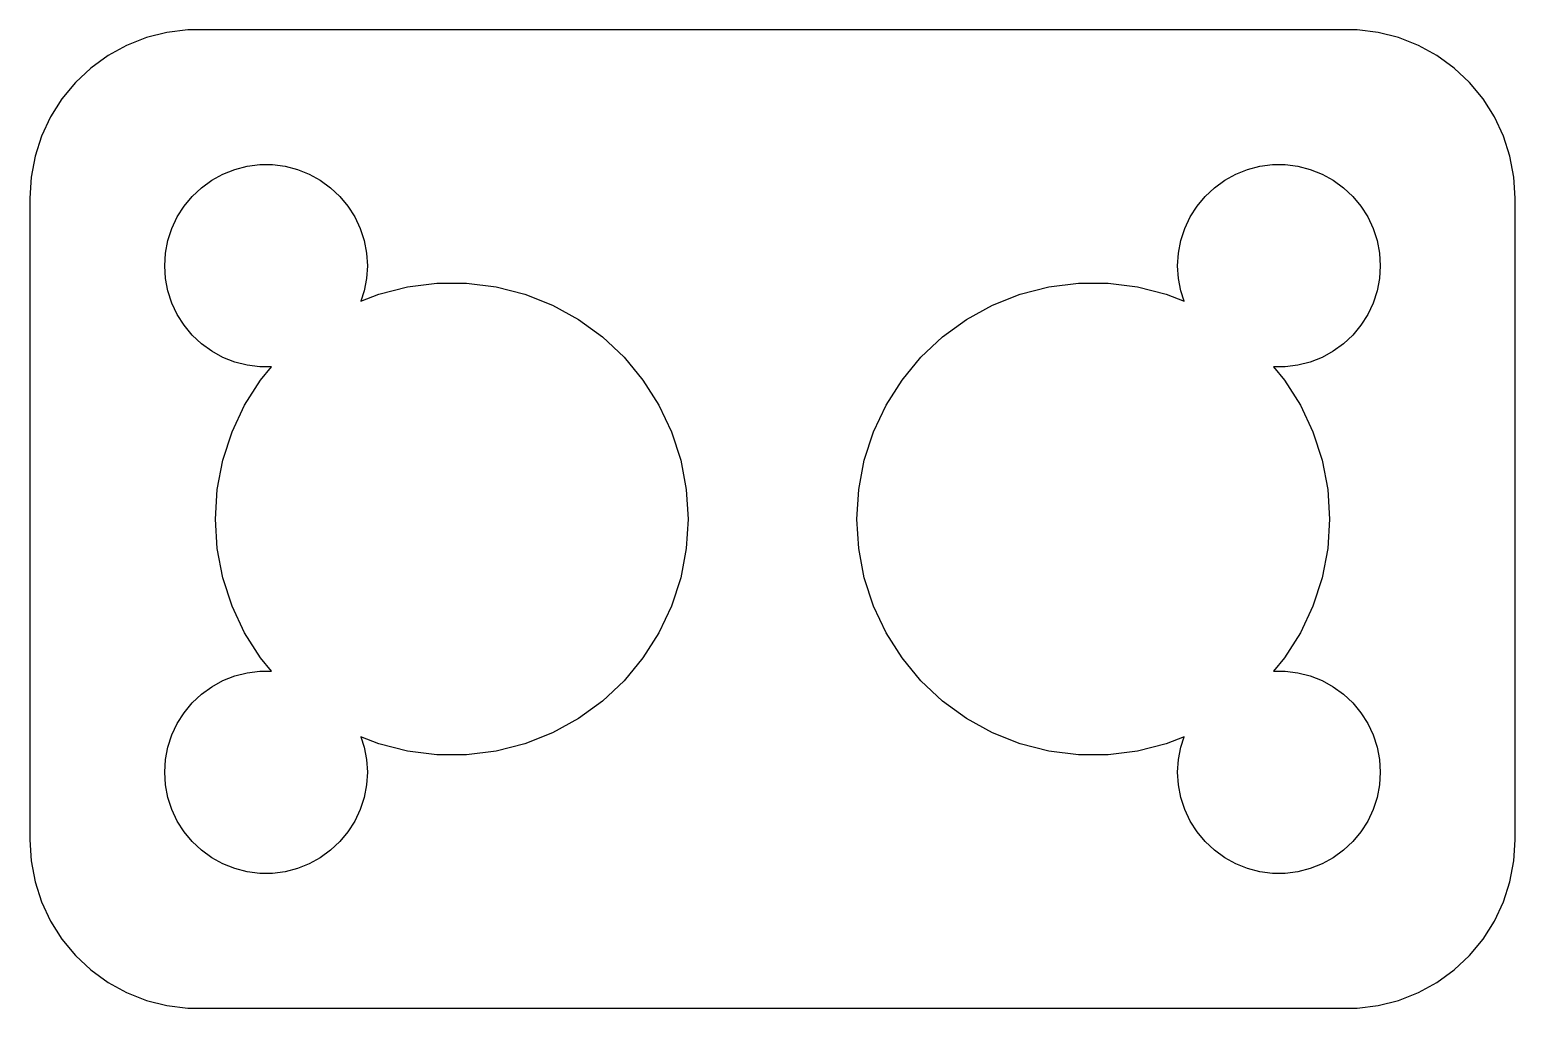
# Model space of a CAD drawing. Header units: metres. Extents: x -22 to 22, y -14.5 to 14.5.
import ezdxf

# ---------------------------------------------------------------- set-up
doc = ezdxf.new("R2010")
doc.units = ezdxf.units.M

msp = doc.modelspace()

# ---------------------------------------------------------------- linework, layer by layer
for p, q in [((-18.5451, 14.2553), (-19.1289, 14.0241)), ((-17.9369, 14.4114), (-18.5451, 14.2553)), ((-17.3139, 14.4901), (-17.9369, 14.4114)), ((17.3139, 14.4901), (-17.3139, 14.4901)), ((17.9369, 14.4114), (17.3139, 14.4901)), ((18.5451, 14.2553), (17.9369, 14.4114)), ((19.1289, 14.0241), (18.5451, 14.2553)), ((-19.6791, 13.7216), (-20.1871, 13.3526)), ((-19.1289, 14.0241), (-19.6791, 13.7216)), ((19.6791, 13.7216), (19.1289, 14.0241)), ((20.1871, 13.3526), (19.6791, 13.7216)), ((-20.1871, 13.3526), (-20.6448, 12.9227)), ((20.6448, 12.9227), (20.1871, 13.3526)), ((-20.6448, 12.9227), (-21.0451, 12.4389)), ((21.0451, 12.4389), (20.6448, 12.9227)), ((-21.0451, 12.4389), (-21.3815, 11.9088)), ((21.3815, 11.9088), (21.0451, 12.4389)), ((-21.3815, 11.9088), (-21.6489, 11.3406)), ((21.6489, 11.3406), (21.3815, 11.9088)), ((-21.6489, 11.3406), (-21.8429, 10.7434)), ((21.8429, 10.7434), (21.6489, 11.3406)), ((-21.8429, 10.7434), (-21.9606, 10.1267)), ((21.9606, 10.1267), (21.8429, 10.7434)), ((-21.9606, 10.1267), (-22, 9.5)), ((-16.6075, 10.033), (-16.2773, 10.2145)), ((-16.2773, 10.2145), (-15.927, 10.3532)), ((-15.927, 10.3532), (-15.5621, 10.4469)), ((-15.5621, 10.4469), (-15.1884, 10.4941)), ((-15.1884, 10.4941), (-14.8116, 10.4941)), ((-14.8116, 10.4941), (-14.4379, 10.4469)), ((-14.4379, 10.4469), (-14.0729, 10.3532)), ((-14.0729, 10.3532), (-13.7227, 10.2145)), ((-13.7227, 10.2145), (-13.3925, 10.033)), ((13.3925, 10.033), (13.7227, 10.2145)), ((13.7227, 10.2145), (14.0729, 10.3532)), ((14.0729, 10.3532), (14.4379, 10.4469)), ((14.4379, 10.4469), (14.8116, 10.4941)), ((14.8116, 10.4941), (15.1884, 10.4941)), ((15.1884, 10.4941), (15.5621, 10.4469)), ((15.5621, 10.4469), (15.927, 10.3532)), ((15.927, 10.3532), (16.2773, 10.2145)), ((16.2773, 10.2145), (16.6075, 10.033)), ((22, 9.5), (21.9606, 10.1267)), ((-17.1869, 9.55363), (-16.9123, 9.81154)), ((-16.9123, 9.81154), (-16.6075, 10.033)), ((-13.3925, 10.033), (-13.0877, 9.81154)), ((-13.0877, 9.81154), (-12.8131, 9.55363)), ((12.8131, 9.55363), (13.0877, 9.81154)), ((13.0877, 9.81154), (13.3925, 10.033)), ((16.6075, 10.033), (16.9123, 9.81154)), ((16.9123, 9.81154), (17.1869, 9.55363)), ((-22, 9.5), (-22, -9.5)), ((-17.6289, 8.94525), (-17.427, 9.26335)), ((-17.427, 9.26335), (-17.1869, 9.55363)), ((-12.8131, 9.55363), (-12.5729, 9.26335)), ((-12.5729, 9.26335), (-12.3711, 8.94525)), ((12.3711, 8.94525), (12.5729, 9.26335)), ((12.5729, 9.26335), (12.8131, 9.55363)), ((17.1869, 9.55363), (17.427, 9.26335)), ((17.427, 9.26335), (17.6289, 8.94525)), ((22, -9.5), (22, 9.5)), ((-17.7893, 8.60437), (-17.6289, 8.94525)), ((-12.3711, 8.94525), (-12.2107, 8.60437)), ((12.2107, 8.60437), (12.3711, 8.94525)), ((17.6289, 8.94525), (17.7893, 8.60437)), ((-17.9057, 8.24606), (-17.7893, 8.60437)), ((-12.2107, 8.60437), (-12.0942, 8.24606)), ((12.0942, 8.24606), (12.2107, 8.60437)), ((17.7893, 8.60437), (17.9057, 8.24606)), ((-17.9763, 7.87599), (-17.9057, 8.24606)), ((-12.0942, 8.24606), (-12.0237, 7.87599)), ((12.0237, 7.87599), (12.0942, 8.24606)), ((17.9057, 8.24606), (17.9763, 7.87599)), ((-18, 7.5), (-17.9763, 7.87599)), ((-17.9763, 7.12399), (-18, 7.5)), ((-12.0237, 7.87599), (-12, 7.5)), ((-12, 7.5), (-12.0237, 7.12399)), ((12, 7.5), (12.0237, 7.87599)), ((12.0237, 7.12399), (12, 7.5)), ((17.9763, 7.87599), (18, 7.5)), ((18, 7.5), (17.9763, 7.12399)), ((-17.9057, 6.75392), (-17.9763, 7.12399)), ((-12.0237, 7.12399), (-12.0942, 6.75392)), ((12.0942, 6.75392), (12.0237, 7.12399)), ((17.9763, 7.12399), (17.9057, 6.75392)), ((-17.7893, 6.39561), (-17.9057, 6.75392)), ((-12.0942, 6.75392), (-12.1939, 6.44724)), ((-12.1939, 6.44724), (-11.6631, 6.65739)), ((-11.6631, 6.65739), (-10.8117, 6.87601)), ((-10.8117, 6.87601), (-9.93953, 6.98618)), ((-9.93953, 6.98618), (-9.06046, 6.98618)), ((-9.06046, 6.98618), (-8.18832, 6.87601)), ((-8.18832, 6.87601), (-7.33687, 6.65739)), ((-7.33687, 6.65739), (-6.51953, 6.33379)), ((6.51953, 6.33379), (7.33687, 6.65739)), ((7.33687, 6.65739), (8.18832, 6.87601)), ((8.18832, 6.87601), (9.06046, 6.98618)), ((9.06046, 6.98618), (9.93953, 6.98618)), ((9.93953, 6.98618), (10.8117, 6.87601)), ((10.8117, 6.87601), (11.6631, 6.65739)), ((11.6631, 6.65739), (12.1939, 6.44724)), ((12.1939, 6.44724), (12.0942, 6.75392)), ((17.9057, 6.75392), (17.7893, 6.39561)), ((-17.6289, 6.05473), (-17.7893, 6.39561)), ((-6.51953, 6.33379), (-5.74921, 5.91029)), ((5.74921, 5.91029), (6.51953, 6.33379)), ((17.7893, 6.39561), (17.6289, 6.05473)), ((-17.427, 5.73663), (-17.6289, 6.05473)), ((-17.1869, 5.44635), (-17.427, 5.73663)), ((-5.74921, 5.91029), (-5.03802, 5.39359)), ((5.03802, 5.39359), (5.74921, 5.91029)), ((17.427, 5.73663), (17.1869, 5.44635)), ((17.6289, 6.05473), (17.427, 5.73663)), ((-16.9123, 5.18845), (-17.1869, 5.44635)), ((-5.03802, 5.39359), (-4.39722, 4.79182)), ((4.39722, 4.79182), (5.03802, 5.39359)), ((17.1869, 5.44635), (16.9123, 5.18845)), ((-16.6075, 4.96701), (-16.9123, 5.18845)), ((-16.2773, 4.78551), (-16.6075, 4.96701)), ((16.6075, 4.96701), (16.2773, 4.78551)), ((16.9123, 5.18845), (16.6075, 4.96701)), ((-15.927, 4.64682), (-16.2773, 4.78551)), ((-15.5621, 4.55313), (-15.927, 4.64682)), ((-15.1884, 4.50591), (-15.5621, 4.55313)), ((-14.8393, 4.50591), (-15.1884, 4.50591)), ((-15.1631, 4.11449), (-14.8393, 4.50591)), ((-4.39722, 4.79182), (-3.83687, 4.11449)), ((3.83687, 4.11449), (4.39722, 4.79182)), ((15.1884, 4.50591), (14.8393, 4.50591)), ((14.8393, 4.50591), (15.1631, 4.11449)), ((15.5621, 4.55313), (15.1884, 4.50591)), ((15.927, 4.64682), (15.5621, 4.55313)), ((16.2773, 4.78551), (15.927, 4.64682)), ((-15.6341, 3.37227), (-15.1631, 4.11449)), ((-3.83687, 4.11449), (-3.36584, 3.37227)), ((3.36584, 3.37227), (3.83687, 4.11449)), ((15.1631, 4.11449), (15.6341, 3.37227)), ((-16.0084, 2.57686), (-15.6341, 3.37227)), ((-3.36584, 3.37227), (-2.99156, 2.57686)), ((2.99156, 2.57686), (3.36584, 3.37227)), ((15.6341, 3.37227), (16.0084, 2.57686)), ((-16.2801, 1.74081), (-16.0084, 2.57686)), ((-2.99156, 2.57686), (-2.71991, 1.74081)), ((2.71991, 1.74081), (2.99156, 2.57686)), ((16.0084, 2.57686), (16.2801, 1.74081)), ((-16.4448, 0.87732), (-16.2801, 1.74081)), ((-2.71991, 1.74081), (-2.55519, 0.87732)), ((2.55519, 0.87732), (2.71991, 1.74081)), ((16.2801, 1.74081), (16.4448, 0.87732)), ((-16.5, 0), (-16.4448, 0.87732)), ((-2.55519, 0.87732), (-2.5, 0)), ((2.5, 0), (2.55519, 0.87732)), ((16.4448, 0.87732), (16.5, 0)), ((-16.4448, -0.87732), (-16.5, 0)), ((-2.5, 0), (-2.55519, -0.87732)), ((2.55519, -0.87732), (2.5, 0)), ((16.5, 0), (16.4448, -0.87732)), ((-16.2801, -1.74081), (-16.4448, -0.87732)), ((-2.55519, -0.87732), (-2.71991, -1.74081)), ((2.71991, -1.74081), (2.55519, -0.87732)), ((16.4448, -0.87732), (16.2801, -1.74081)), ((-16.0084, -2.57686), (-16.2801, -1.74081)), ((-2.71991, -1.74081), (-2.99156, -2.57686)), ((2.99156, -2.57686), (2.71991, -1.74081)), ((16.2801, -1.74081), (16.0084, -2.57686)), ((-15.6341, -3.37227), (-16.0084, -2.57686)), ((-2.99156, -2.57686), (-3.36584, -3.37227)), ((3.36584, -3.37227), (2.99156, -2.57686)), ((16.0084, -2.57686), (15.6341, -3.37227)), ((-15.1631, -4.11449), (-15.6341, -3.37227)), ((-3.36584, -3.37227), (-3.83687, -4.11449)), ((3.83687, -4.11449), (3.36584, -3.37227)), ((15.6341, -3.37227), (15.1631, -4.11449)), ((-14.8393, -4.50591), (-15.1631, -4.11449)), ((-3.83687, -4.11449), (-4.39722, -4.79182)), ((4.39722, -4.79182), (3.83687, -4.11449)), ((15.1631, -4.11449), (14.8393, -4.50591)), ((-16.6075, -4.96701), (-16.2773, -4.78551)), ((-16.2773, -4.78551), (-15.927, -4.64682)), ((-15.927, -4.64682), (-15.5621, -4.55313)), ((-15.5621, -4.55313), (-15.1884, -4.50591)), ((-15.1884, -4.50591), (-14.8393, -4.50591)), ((-4.39722, -4.79182), (-5.03802, -5.39359)), ((5.03802, -5.39359), (4.39722, -4.79182)), ((14.8393, -4.50591), (15.1884, -4.50591)), ((15.1884, -4.50591), (15.5621, -4.55313)), ((15.5621, -4.55313), (15.927, -4.64682)), ((15.927, -4.64682), (16.2773, -4.78551)), ((16.2773, -4.78551), (16.6075, -4.96701)), ((-17.1869, -5.44635), (-16.9123, -5.18845)), ((-16.9123, -5.18845), (-16.6075, -4.96701)), ((16.6075, -4.96701), (16.9123, -5.18845)), ((16.9123, -5.18845), (17.1869, -5.44635)), ((-17.427, -5.73663), (-17.1869, -5.44635)), ((-5.03802, -5.39359), (-5.74921, -5.91029)), ((5.74921, -5.91029), (5.03802, -5.39359)), ((17.1869, -5.44635), (17.427, -5.73663)), ((-17.7893, -6.39561), (-17.6289, -6.05473)), ((-17.6289, -6.05473), (-17.427, -5.73663)), ((-5.74921, -5.91029), (-6.51953, -6.33379)), ((6.51953, -6.33379), (5.74921, -5.91029)), ((17.427, -5.73663), (17.6289, -6.05473)), ((17.6289, -6.05473), (17.7893, -6.39561)), ((-17.9057, -6.75392), (-17.7893, -6.39561)), ((-11.6631, -6.65739), (-12.1939, -6.44724)), ((-12.1939, -6.44724), (-12.0942, -6.75392)), ((-6.51953, -6.33379), (-7.33687, -6.65739)), ((7.33687, -6.65739), (6.51953, -6.33379)), ((12.1939, -6.44724), (11.6631, -6.65739)), ((12.0942, -6.75392), (12.1939, -6.44724)), ((17.7893, -6.39561), (17.9057, -6.75392)), ((-17.9763, -7.12399), (-17.9057, -6.75392)), ((-12.0942, -6.75392), (-12.0237, -7.12399)), ((-10.8117, -6.87601), (-11.6631, -6.65739)), ((-9.93953, -6.98618), (-10.8117, -6.87601)), ((-9.06046, -6.98618), (-9.93953, -6.98618)), ((-8.18832, -6.87601), (-9.06046, -6.98618)), ((-7.33687, -6.65739), (-8.18832, -6.87601)), ((8.18832, -6.87601), (7.33687, -6.65739)), ((9.06046, -6.98618), (8.18832, -6.87601)), ((9.93953, -6.98618), (9.06046, -6.98618)), ((10.8117, -6.87601), (9.93953, -6.98618)), ((11.6631, -6.65739), (10.8117, -6.87601)), ((12.0237, -7.12399), (12.0942, -6.75392)), ((17.9057, -6.75392), (17.9763, -7.12399)), ((-18, -7.5), (-17.9763, -7.12399)), ((-12.0237, -7.12399), (-12, -7.5)), ((12, -7.5), (12.0237, -7.12399)), ((17.9763, -7.12399), (18, -7.5)), ((-17.9763, -7.87599), (-18, -7.5)), ((-17.9057, -8.24606), (-17.9763, -7.87599)), ((-12.0237, -7.87599), (-12.0942, -8.24606)), ((-12, -7.5), (-12.0237, -7.87599)), ((12.0237, -7.87599), (12, -7.5)), ((12.0942, -8.24606), (12.0237, -7.87599)), ((17.9763, -7.87599), (17.9057, -8.24606)), ((18, -7.5), (17.9763, -7.87599)), ((-17.7893, -8.60437), (-17.9057, -8.24606)), ((-12.0942, -8.24606), (-12.2107, -8.60437)), ((12.2107, -8.60437), (12.0942, -8.24606)), ((17.9057, -8.24606), (17.7893, -8.60437)), ((-17.6289, -8.94525), (-17.7893, -8.60437)), ((-12.2107, -8.60437), (-12.3711, -8.94525)), ((12.3711, -8.94525), (12.2107, -8.60437)), ((17.7893, -8.60437), (17.6289, -8.94525)), ((-17.427, -9.26335), (-17.6289, -8.94525)), ((-12.3711, -8.94525), (-12.5729, -9.26335)), ((12.5729, -9.26335), (12.3711, -8.94525)), ((17.6289, -8.94525), (17.427, -9.26335)), ((-22, -9.5), (-21.9606, -10.1267)), ((-17.1869, -9.55363), (-17.427, -9.26335)), ((-16.9123, -9.81154), (-17.1869, -9.55363)), ((-12.8131, -9.55363), (-13.0877, -9.81154)), ((-12.5729, -9.26335), (-12.8131, -9.55363)), ((12.8131, -9.55363), (12.5729, -9.26335)), ((13.0877, -9.81154), (12.8131, -9.55363)), ((17.1869, -9.55363), (16.9123, -9.81154)), ((17.427, -9.26335), (17.1869, -9.55363)), ((21.9606, -10.1267), (22, -9.5)), ((-16.6075, -10.033), (-16.9123, -9.81154)), ((-16.2773, -10.2145), (-16.6075, -10.033)), ((-13.3925, -10.033), (-13.7227, -10.2145)), ((-13.0877, -9.81154), (-13.3925, -10.033)), ((13.3925, -10.033), (13.0877, -9.81154)), ((13.7227, -10.2145), (13.3925, -10.033)), ((16.6075, -10.033), (16.2773, -10.2145)), ((16.9123, -9.81154), (16.6075, -10.033)), ((-21.9606, -10.1267), (-21.8429, -10.7434)), ((-15.927, -10.3532), (-16.2773, -10.2145)), ((-15.5621, -10.4469), (-15.927, -10.3532)), ((-15.1884, -10.4941), (-15.5621, -10.4469)), ((-14.8116, -10.4941), (-15.1884, -10.4941)), ((-14.4379, -10.4469), (-14.8116, -10.4941)), ((-14.0729, -10.3532), (-14.4379, -10.4469)), ((-13.7227, -10.2145), (-14.0729, -10.3532)), ((14.0729, -10.3532), (13.7227, -10.2145)), ((14.4379, -10.4469), (14.0729, -10.3532)), ((14.8116, -10.4941), (14.4379, -10.4469)), ((15.1884, -10.4941), (14.8116, -10.4941)), ((15.5621, -10.4469), (15.1884, -10.4941)), ((15.927, -10.3532), (15.5621, -10.4469)), ((16.2773, -10.2145), (15.927, -10.3532)), ((21.8429, -10.7434), (21.9606, -10.1267)), ((-21.8429, -10.7434), (-21.6489, -11.3406)), ((21.6489, -11.3406), (21.8429, -10.7434)), ((-21.6489, -11.3406), (-21.3815, -11.9088)), ((21.3815, -11.9088), (21.6489, -11.3406)), ((-21.3815, -11.9088), (-21.0451, -12.4389)), ((21.0451, -12.4389), (21.3815, -11.9088)), ((-21.0451, -12.4389), (-20.6448, -12.9227)), ((20.6448, -12.9227), (21.0451, -12.4389)), ((-20.6448, -12.9227), (-20.1871, -13.3526)), ((20.1871, -13.3526), (20.6448, -12.9227)), ((-20.1871, -13.3526), (-19.6791, -13.7216)), ((19.6791, -13.7216), (20.1871, -13.3526)), ((-19.6791, -13.7216), (-19.1289, -14.0241)), ((-19.1289, -14.0241), (-18.5451, -14.2553)), ((18.5451, -14.2553), (19.1289, -14.0241)), ((19.1289, -14.0241), (19.6791, -13.7216)), ((-18.5451, -14.2553), (-17.9369, -14.4114)), ((-17.9369, -14.4114), (-17.3139, -14.4901)), ((-17.3139, -14.4901), (17.3139, -14.4901)), ((17.3139, -14.4901), (17.9369, -14.4114)), ((17.9369, -14.4114), (18.5451, -14.2553))]:
    msp.add_line(p, q)

doc.saveas('drawing.dxf')
